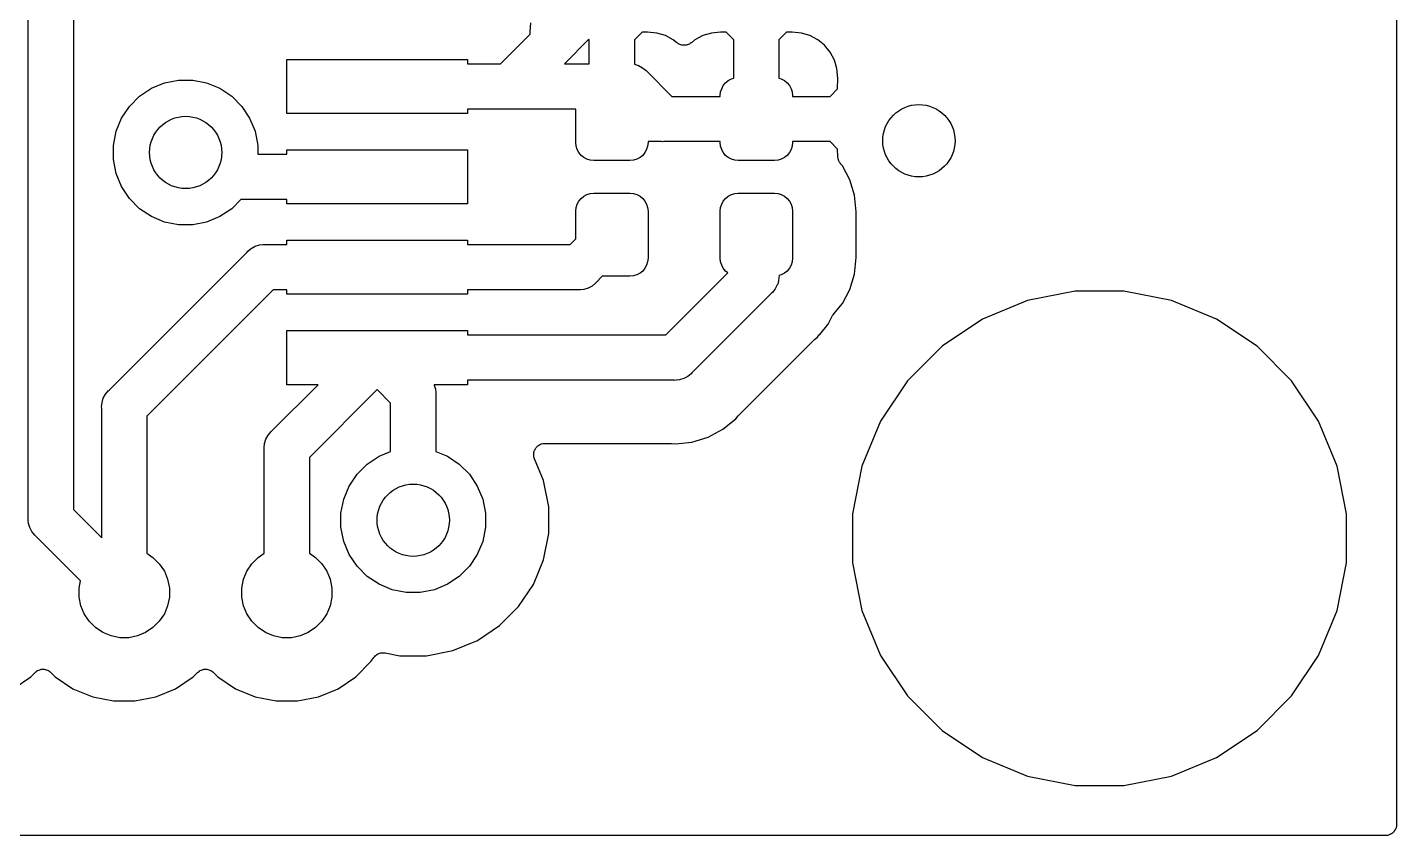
# Model space of a CAD drawing. Extents: x 165.4 to 194.6, y -135.1 to -105.7.
# Drawn here: x 187.06 to 194.65, y -135.15 to -130.67 of the extents above; entities that cross this region are included whole.
import ezdxf

# ---------------------------------------------------------------- set-up
doc = ezdxf.new("R2010")
doc.units = 0
doc.layers.add('BLACK', color=7, linetype='CONTINUOUS')

msp = doc.modelspace()

# ---------------------------------------------------------------- linework, layer by layer
at = {"layer": 'BLACK', "linetype": 'CONTINUOUS'}
for p, q in [((194.645, -111.783), (194.645, -135.083)), ((187.068, -133.387), (187.068, -126.603)), ((187.318, -126.649), (187.318, -133.341)), ((189.847, -130.696), (189.852, -130.647)), ((189.847, -130.702), (189.847, -130.696)), ((189.847, -130.708), (189.847, -130.702)), ((190.467, -130.699), (190.425, -130.742)), ((190.498, -130.699), (190.467, -130.699)), ((190.549, -130.704), (190.498, -130.699)), ((190.596, -130.718), (190.549, -130.704)), ((190.851, -130.704), (190.804, -130.718)), ((190.902, -130.699), (190.851, -130.704)), ((190.933, -130.699), (190.902, -130.699)), ((190.975, -130.742), (190.933, -130.699)), ((191.267, -130.699), (191.225, -130.742)), ((191.298, -130.699), (191.267, -130.699)), ((191.349, -130.704), (191.298, -130.699)), ((191.396, -130.718), (191.349, -130.704)), ((189.683, -130.875), (189.848, -130.711)), ((189.848, -130.711), (189.847, -130.708)), ((189.847, -130.708), (189.847, -130.708)), ((189.847, -130.708), (189.847, -130.708)), ((190.173, -130.739), (190.037, -130.875)), ((190.175, -130.742), (190.173, -130.739)), ((190.175, -130.875), (190.175, -130.742)), ((190.425, -130.742), (190.425, -130.877)), ((190.64, -130.741), (190.596, -130.718)), ((190.66, -130.758), (190.64, -130.741)), ((190.665, -130.761), (190.66, -130.758)), ((190.67, -130.765), (190.665, -130.761)), ((190.676, -130.767), (190.67, -130.765)), ((190.67, -130.765), (190.67, -130.765)), ((190.67, -130.765), (190.67, -130.765)), ((190.681, -130.77), (190.676, -130.767)), ((190.682, -130.77), (190.681, -130.77)), ((190.687, -130.771), (190.682, -130.77)), ((190.682, -130.77), (190.682, -130.77)), ((190.693, -130.772), (190.687, -130.771)), ((190.694, -130.772), (190.693, -130.772)), ((190.693, -130.772), (190.693, -130.772)), ((190.7, -130.772), (190.694, -130.772)), ((190.705, -130.772), (190.7, -130.772)), ((190.706, -130.772), (190.705, -130.772)), ((190.712, -130.771), (190.706, -130.772)), ((190.706, -130.772), (190.706, -130.772)), ((190.717, -130.77), (190.712, -130.771)), ((190.718, -130.77), (190.717, -130.77)), ((190.723, -130.768), (190.718, -130.77)), ((190.718, -130.77), (190.718, -130.77)), ((190.729, -130.765), (190.723, -130.768)), ((190.734, -130.762), (190.729, -130.765)), ((190.729, -130.765), (190.729, -130.765)), ((190.729, -130.765), (190.729, -130.765)), ((190.739, -130.759), (190.734, -130.762)), ((190.74, -130.758), (190.739, -130.758)), ((190.739, -130.758), (190.739, -130.758)), ((190.739, -130.758), (190.739, -130.758)), ((190.739, -130.758), (190.739, -130.759)), ((190.76, -130.741), (190.74, -130.758)), ((190.804, -130.718), (190.76, -130.741)), ((190.975, -130.954), (190.975, -130.742)), ((191.225, -130.742), (191.225, -130.954)), ((191.44, -130.741), (191.396, -130.718)), ((191.478, -130.772), (191.44, -130.741)), ((191.509, -130.81), (191.478, -130.772)), ((188.5, -131.15), (188.5, -130.85)), ((188.5, -130.85), (189.5, -130.85)), ((189.5, -130.85), (189.5, -130.875)), ((191.532, -130.854), (191.509, -130.81)), ((191.546, -130.901), (191.532, -130.854)), ((189.5, -130.875), (189.683, -130.875)), ((190.037, -130.875), (190.175, -130.875)), ((190.425, -130.877), (190.448, -130.884)), ((190.448, -130.884), (190.47, -130.896)), ((190.47, -130.896), (190.489, -130.911)), ((190.489, -130.911), (190.493, -130.916)), ((190.493, -130.916), (190.632, -131.055)), ((191.551, -130.953), (191.546, -130.901)), ((187.75, -131.01), (187.823, -130.98)), ((187.823, -130.98), (187.9, -130.965)), ((187.9, -130.965), (187.979, -130.965)), ((187.979, -130.965), (188.056, -130.98)), ((188.056, -130.98), (188.129, -131.01)), ((190.908, -131.012), (190.917, -130.994)), ((190.917, -130.994), (190.929, -130.979)), ((190.929, -130.979), (190.944, -130.967)), ((190.944, -130.967), (190.962, -130.958)), ((190.962, -130.958), (190.975, -130.954)), ((191.225, -130.954), (191.238, -130.958)), ((191.238, -130.958), (191.256, -130.967)), ((191.256, -130.967), (191.271, -130.979)), ((191.271, -130.979), (191.283, -130.994)), ((191.283, -130.994), (191.292, -131.012)), ((191.55, -131.013), (191.551, -130.953)), ((187.629, -131.11), (187.685, -131.054)), ((187.685, -131.054), (187.75, -131.01)), ((188.129, -131.01), (188.195, -131.054)), ((188.195, -131.054), (188.251, -131.11)), ((190.632, -131.055), (190.9, -131.055)), ((190.9, -131.05), (190.902, -131.03)), ((190.9, -131.055), (190.9, -131.05)), ((190.902, -131.03), (190.908, -131.012)), ((191.292, -131.012), (191.298, -131.03)), ((191.298, -131.03), (191.3, -131.05)), ((191.3, -131.05), (191.3, -131.055)), ((191.3, -131.055), (191.508, -131.055)), ((191.508, -131.055), (191.55, -131.013)), ((187.585, -131.175), (187.629, -131.11)), ((188.251, -131.11), (188.294, -131.175)), ((189.5, -131.15), (188.5, -131.15)), ((189.729, -131.125), (189.5, -131.125)), ((189.5, -131.125), (189.5, -131.15)), ((189.735, -131.126), (189.729, -131.125)), ((189.741, -131.125), (189.735, -131.126)), ((190.1, -131.125), (189.741, -131.125)), ((190.1, -131.31), (190.1, -131.125)), ((187.555, -131.248), (187.585, -131.175)), ((188.294, -131.175), (188.324, -131.248)), ((187.54, -131.326), (187.555, -131.248)), ((188.324, -131.248), (188.34, -131.326)), ((190.102, -131.33), (190.1, -131.31)), ((190.5, -131.31), (190.498, -131.33)), ((190.574, -131.305), (190.5, -131.305)), ((190.5, -131.305), (190.5, -131.31)), ((190.58, -131.306), (190.574, -131.305)), ((190.586, -131.305), (190.58, -131.306)), ((190.9, -131.305), (190.586, -131.305)), ((190.9, -131.31), (190.9, -131.305)), ((190.902, -131.33), (190.9, -131.31)), ((191.3, -131.31), (191.298, -131.33)), ((191.508, -131.305), (191.3, -131.305)), ((191.3, -131.305), (191.3, -131.31)), ((191.55, -131.347), (191.508, -131.305)), ((187.54, -131.404), (187.54, -131.326)), ((188.34, -131.326), (188.34, -131.375)), ((188.34, -131.375), (188.5, -131.375)), ((188.5, -131.375), (188.5, -131.35)), ((188.5, -131.35), (189.5, -131.35)), ((189.5, -131.35), (189.5, -131.65)), ((190.108, -131.348), (190.102, -131.33)), ((190.117, -131.366), (190.108, -131.348)), ((190.129, -131.381), (190.117, -131.366)), ((190.144, -131.393), (190.129, -131.381)), ((190.471, -131.381), (190.456, -131.393)), ((190.483, -131.366), (190.471, -131.381)), ((190.492, -131.348), (190.483, -131.366)), ((190.498, -131.33), (190.492, -131.348)), ((190.908, -131.348), (190.902, -131.33)), ((190.917, -131.366), (190.908, -131.348)), ((190.929, -131.381), (190.917, -131.366)), ((190.944, -131.393), (190.929, -131.381)), ((191.271, -131.381), (191.256, -131.393)), ((191.283, -131.366), (191.271, -131.381)), ((191.292, -131.348), (191.283, -131.366)), ((191.298, -131.33), (191.292, -131.348)), ((191.551, -131.388), (191.55, -131.347)), ((187.555, -131.482), (187.54, -131.404)), ((190.162, -131.402), (190.144, -131.393)), ((190.18, -131.408), (190.162, -131.402)), ((190.2, -131.41), (190.18, -131.408)), ((190.4, -131.41), (190.2, -131.41)), ((190.42, -131.408), (190.4, -131.41)), ((190.438, -131.402), (190.42, -131.408)), ((190.456, -131.393), (190.438, -131.402)), ((190.962, -131.402), (190.944, -131.393)), ((190.98, -131.408), (190.962, -131.402)), ((191, -131.41), (190.98, -131.408)), ((191.2, -131.41), (191, -131.41)), ((191.22, -131.408), (191.2, -131.41)), ((191.238, -131.402), (191.22, -131.408)), ((191.256, -131.393), (191.238, -131.402)), ((191.551, -131.39), (191.551, -131.388)), ((191.551, -131.392), (191.551, -131.39)), ((191.552, -131.396), (191.551, -131.392)), ((191.553, -131.4), (191.552, -131.396)), ((191.553, -131.402), (191.553, -131.4)), ((191.554, -131.404), (191.553, -131.402)), ((191.555, -131.408), (191.554, -131.404)), ((191.556, -131.412), (191.555, -131.408)), ((191.557, -131.414), (191.556, -131.412)), ((191.558, -131.416), (191.557, -131.414)), ((191.56, -131.419), (191.558, -131.416)), ((191.562, -131.422), (191.56, -131.419)), ((191.564, -131.424), (191.562, -131.422)), ((191.565, -131.426), (191.564, -131.424)), ((191.565, -131.427), (191.565, -131.426)), ((191.576, -131.439), (191.565, -131.427)), ((191.617, -131.517), (191.576, -131.439)), ((187.585, -131.554), (187.555, -131.482)), ((191.643, -131.602), (191.617, -131.517)), ((187.629, -131.62), (187.585, -131.554)), ((190.129, -131.619), (190.144, -131.607)), ((190.144, -131.607), (190.162, -131.598)), ((190.162, -131.598), (190.18, -131.592)), ((190.18, -131.592), (190.2, -131.59)), ((190.2, -131.59), (190.4, -131.59)), ((190.4, -131.59), (190.42, -131.592)), ((190.42, -131.592), (190.438, -131.598)), ((190.438, -131.598), (190.456, -131.607)), ((190.456, -131.607), (190.471, -131.619)), ((190.929, -131.619), (190.944, -131.607)), ((190.944, -131.607), (190.962, -131.598)), ((190.962, -131.598), (190.98, -131.592)), ((190.98, -131.592), (191, -131.59)), ((191, -131.59), (191.2, -131.59)), ((191.2, -131.59), (191.22, -131.592)), ((191.22, -131.592), (191.238, -131.598)), ((191.238, -131.598), (191.256, -131.607)), ((191.256, -131.607), (191.271, -131.619)), ((191.652, -131.693), (191.643, -131.602)), ((187.685, -131.676), (187.629, -131.62)), ((187.75, -131.719), (187.685, -131.676)), ((188.195, -131.676), (188.129, -131.719)), ((188.245, -131.625), (188.195, -131.676)), ((188.5, -131.625), (188.245, -131.625)), ((188.5, -131.65), (188.5, -131.625)), ((189.5, -131.65), (188.5, -131.65)), ((190.1, -131.69), (190.102, -131.67)), ((190.1, -131.843), (190.1, -131.69)), ((190.102, -131.67), (190.108, -131.652)), ((190.108, -131.652), (190.117, -131.634)), ((190.117, -131.634), (190.129, -131.619)), ((190.471, -131.619), (190.483, -131.634)), ((190.483, -131.634), (190.492, -131.652)), ((190.492, -131.652), (190.498, -131.67)), ((190.498, -131.67), (190.5, -131.69)), ((190.5, -131.69), (190.5, -131.95)), ((190.9, -131.69), (190.902, -131.67)), ((190.9, -131.95), (190.9, -131.69)), ((190.902, -131.67), (190.908, -131.652)), ((190.908, -131.652), (190.917, -131.634)), ((190.917, -131.634), (190.929, -131.619)), ((191.271, -131.619), (191.283, -131.634)), ((191.283, -131.634), (191.292, -131.652)), ((191.292, -131.652), (191.298, -131.67)), ((191.298, -131.67), (191.3, -131.69)), ((191.3, -131.69), (191.3, -131.95)), ((187.823, -131.75), (187.75, -131.719)), ((187.9, -131.765), (187.823, -131.75)), ((187.979, -131.765), (187.9, -131.765)), ((188.056, -131.75), (187.979, -131.765)), ((188.129, -131.719), (188.056, -131.75)), ((191.652, -131.947), (191.652, -131.693)), ((187.516, -132.68), (188.28, -131.916)), ((188.28, -131.916), (188.284, -131.911)), ((188.284, -131.911), (188.295, -131.902)), ((188.295, -131.902), (188.303, -131.896)), ((188.303, -131.896), (188.325, -131.884)), ((188.325, -131.884), (188.349, -131.877)), ((188.349, -131.877), (188.367, -131.875)), ((188.367, -131.875), (188.373, -131.874)), ((188.367, -131.875), (188.367, -131.875)), ((188.373, -131.874), (188.379, -131.875)), ((188.379, -131.875), (188.5, -131.875)), ((188.5, -131.875), (188.5, -131.85)), ((188.5, -131.85), (189.5, -131.85)), ((189.5, -131.85), (189.5, -131.875)), ((189.5, -131.875), (190.068, -131.875)), ((190.068, -131.875), (190.1, -131.843)), ((190.492, -131.988), (190.483, -132.006)), ((190.498, -131.97), (190.492, -131.988)), ((190.5, -131.95), (190.498, -131.97)), ((190.902, -131.97), (190.9, -131.95)), ((190.908, -131.988), (190.902, -131.97)), ((190.917, -132.006), (190.908, -131.988)), ((191.292, -131.988), (191.283, -132.006)), ((191.298, -131.97), (191.292, -131.988)), ((191.3, -131.95), (191.298, -131.97)), ((191.643, -132.038), (191.652, -131.947)), ((190.247, -132.05), (190.213, -132.084)), ((190.4, -132.05), (190.247, -132.05)), ((190.42, -132.048), (190.4, -132.05)), ((190.438, -132.042), (190.42, -132.048)), ((190.456, -132.033), (190.438, -132.042)), ((190.471, -132.021), (190.456, -132.033)), ((190.483, -132.006), (190.471, -132.021)), ((190.598, -132.375), (190.942, -132.031)), ((190.929, -132.021), (190.917, -132.006)), ((190.942, -132.031), (190.929, -132.021)), ((191.225, -132.056), (191.223, -132.075)), ((191.238, -132.042), (191.225, -132.046)), ((191.225, -132.046), (191.226, -132.05)), ((191.226, -132.05), (191.225, -132.056)), ((191.225, -132.056), (191.225, -132.056)), ((191.256, -132.033), (191.238, -132.042)), ((191.271, -132.021), (191.256, -132.033)), ((191.283, -132.006), (191.271, -132.021)), ((191.617, -132.123), (191.643, -132.038)), ((188.425, -132.125), (187.725, -132.825)), ((188.5, -132.125), (188.425, -132.125)), ((188.5, -132.15), (188.5, -132.125)), ((190.114, -132.125), (189.5, -132.125)), ((189.5, -132.125), (189.5, -132.15)), ((190.12, -132.126), (190.114, -132.125)), ((190.126, -132.125), (190.12, -132.126)), ((190.145, -132.123), (190.126, -132.125)), ((190.126, -132.125), (190.126, -132.125)), ((190.168, -132.116), (190.145, -132.123)), ((190.19, -132.104), (190.168, -132.116)), ((190.209, -132.089), (190.19, -132.104)), ((190.213, -132.084), (190.209, -132.089)), ((191.184, -132.143), (190.743, -132.584)), ((191.189, -132.139), (191.184, -132.143)), ((191.193, -132.134), (191.189, -132.139)), ((191.204, -132.12), (191.193, -132.134)), ((191.193, -132.134), (191.193, -132.134)), ((191.216, -132.098), (191.204, -132.12)), ((191.218, -132.093), (191.216, -132.098)), ((191.223, -132.075), (191.218, -132.093)), ((191.576, -132.201), (191.617, -132.123)), ((192.865, -132.132), (192.601, -132.184)), ((193.135, -132.132), (192.865, -132.132)), ((193.399, -132.184), (193.135, -132.132)), ((189.5, -132.15), (188.5, -132.15)), ((191.529, -132.258), (191.576, -132.201)), ((192.601, -132.184), (192.352, -132.288)), ((193.648, -132.288), (193.399, -132.184)), ((191.497, -132.315), (191.522, -132.268)), ((191.522, -132.267), (191.526, -132.263)), ((191.522, -132.268), (191.522, -132.267)), ((191.522, -132.268), (191.522, -132.268)), ((191.522, -132.268), (191.522, -132.268)), ((191.522, -132.268), (191.522, -132.268)), ((191.526, -132.263), (191.529, -132.258)), ((192.352, -132.288), (192.128, -132.437)), ((193.872, -132.437), (193.648, -132.288)), ((188.5, -132.65), (188.5, -132.35)), ((188.5, -132.35), (189.5, -132.35)), ((189.5, -132.35), (189.5, -132.375)), ((191.438, -132.387), (191.45, -132.372)), ((191.45, -132.372), (191.451, -132.372)), ((191.451, -132.372), (191.497, -132.315)), ((189.5, -132.375), (190.598, -132.375)), ((191.005, -132.817), (191.417, -132.405)), ((191.417, -132.405), (191.418, -132.404)), ((191.418, -132.404), (191.42, -132.402)), ((191.42, -132.402), (191.422, -132.4)), ((191.422, -132.4), (191.438, -132.387)), ((192.128, -132.437), (191.937, -132.628)), ((194.063, -132.628), (193.872, -132.437)), ((190.739, -132.589), (190.72, -132.604)), ((190.743, -132.584), (190.739, -132.589)), ((188.416, -132.907), (188.673, -132.65)), ((188.673, -132.65), (188.5, -132.65)), ((189.5, -132.65), (189.315, -132.65)), ((189.315, -132.65), (189.316, -132.652)), ((189.316, -132.652), (189.323, -132.675)), ((189.323, -132.675), (189.325, -132.694)), ((190.644, -132.625), (189.5, -132.625)), ((189.5, -132.625), (189.5, -132.65)), ((190.65, -132.626), (190.644, -132.625)), ((190.656, -132.625), (190.65, -132.626)), ((190.675, -132.623), (190.656, -132.625)), ((190.656, -132.625), (190.656, -132.625)), ((190.698, -132.616), (190.675, -132.623)), ((190.72, -132.604), (190.698, -132.616)), ((191.937, -132.628), (191.788, -132.852)), ((194.212, -132.852), (194.063, -132.628)), ((187.474, -132.773), (187.477, -132.749)), ((187.477, -132.749), (187.484, -132.725)), ((187.484, -132.725), (187.496, -132.703)), ((187.496, -132.703), (187.507, -132.689)), ((187.507, -132.689), (187.511, -132.684)), ((187.507, -132.689), (187.507, -132.689)), ((187.511, -132.684), (187.516, -132.68)), ((189, -132.677), (188.625, -133.052)), ((189.075, -132.752), (189, -132.677)), ((189.075, -133.019), (189.075, -132.752)), ((189.325, -132.694), (189.325, -132.694)), ((189.325, -132.694), (189.326, -132.7)), ((189.326, -132.7), (189.325, -132.706)), ((189.325, -132.706), (189.325, -133.019)), ((187.475, -132.779), (187.474, -132.773)), ((187.475, -133.498), (187.475, -132.779)), ((187.725, -132.825), (187.725, -133.583)), ((190.987, -132.838), (191, -132.822)), ((191, -132.822), (191.001, -132.821)), ((191.001, -132.821), (191.003, -132.819)), ((191.003, -132.819), (191.005, -132.817)), ((190.833, -132.941), (190.915, -132.897)), ((190.915, -132.897), (190.987, -132.838)), ((191.788, -132.852), (191.684, -133.101)), ((194.316, -133.101), (194.212, -132.852)), ((188.374, -133), (188.377, -132.975)), ((188.377, -132.975), (188.384, -132.952)), ((188.384, -132.952), (188.396, -132.93)), ((188.396, -132.93), (188.407, -132.916)), ((188.407, -132.916), (188.411, -132.911)), ((188.407, -132.916), (188.407, -132.916)), ((188.411, -132.911), (188.416, -132.907)), ((189.906, -132.98), (189.911, -132.978)), ((189.911, -132.978), (189.917, -132.976)), ((189.917, -132.976), (189.917, -132.976)), ((189.917, -132.976), (189.917, -132.976)), ((189.917, -132.976), (189.923, -132.976)), ((189.923, -132.976), (189.929, -132.975)), ((189.929, -132.975), (190.624, -132.975)), ((190.624, -132.975), (190.624, -132.975)), ((190.624, -132.975), (190.627, -132.975)), ((190.627, -132.975), (190.63, -132.975)), ((190.63, -132.975), (190.65, -132.977)), ((190.65, -132.977), (190.67, -132.975)), ((190.67, -132.975), (190.743, -132.968)), ((190.67, -132.975), (190.67, -132.975)), ((190.743, -132.968), (190.833, -132.941)), ((188.375, -133.006), (188.374, -133)), ((188.375, -133.583), (188.375, -133.006)), ((188.625, -133.052), (188.625, -133.583)), ((188.945, -133.089), (189.011, -133.046)), ((189.011, -133.046), (189.075, -133.019)), ((189.325, -133.019), (189.389, -133.046)), ((189.389, -133.046), (189.455, -133.089)), ((189.867, -133.031), (189.868, -133.025)), ((189.867, -133.037), (189.867, -133.031)), ((189.867, -133.043), (189.867, -133.037)), ((189.867, -133.037), (189.867, -133.037)), ((189.867, -133.037), (189.867, -133.037)), ((189.868, -133.049), (189.867, -133.043)), ((189.868, -133.025), (189.87, -133.019)), ((189.868, -133.025), (189.868, -133.025)), ((189.868, -133.025), (189.868, -133.025)), ((189.87, -133.055), (189.868, -133.049)), ((189.868, -133.049), (189.868, -133.049)), ((189.868, -133.049), (189.868, -133.049)), ((189.87, -133.019), (189.872, -133.013)), ((189.871, -133.061), (189.87, -133.055)), ((189.872, -133.013), (189.875, -133.008)), ((189.872, -133.013), (189.872, -133.013)), ((189.872, -133.013), (189.872, -133.013)), ((189.875, -133.008), (189.877, -133.003)), ((189.877, -133.003), (189.878, -133.002)), ((189.878, -133.002), (189.881, -132.998)), ((189.878, -133.002), (189.878, -133.002)), ((189.881, -132.998), (189.885, -132.993)), ((189.885, -132.993), (189.89, -132.989)), ((189.885, -132.993), (189.885, -132.993)), ((189.885, -132.993), (189.885, -132.993)), ((189.89, -132.989), (189.895, -132.985)), ((189.895, -132.985), (189.9, -132.983)), ((189.895, -132.985), (189.895, -132.985)), ((189.895, -132.985), (189.895, -132.985)), ((189.9, -132.983), (189.905, -132.98)), ((189.905, -132.98), (189.906, -132.98)), ((189.906, -132.98), (189.906, -132.98)), ((188.889, -133.145), (188.945, -133.089)), ((189.455, -133.089), (189.511, -133.145)), ((189.872, -133.061), (189.871, -133.061)), ((189.871, -133.061), (189.871, -133.061)), ((189.871, -133.061), (189.871, -133.061)), ((189.871, -133.061), (189.871, -133.061)), ((189.921, -133.181), (189.872, -133.061)), ((191.684, -133.101), (191.632, -133.365)), ((194.368, -133.365), (194.316, -133.101)), ((188.846, -133.211), (188.889, -133.145)), ((189.511, -133.145), (189.554, -133.211)), ((189.95, -133.326), (189.921, -133.181)), ((188.815, -133.283), (188.846, -133.211)), ((189.554, -133.211), (189.585, -133.283)), ((187.318, -133.341), (187.475, -133.498)), ((188.8, -133.361), (188.815, -133.283)), ((189.585, -133.283), (189.6, -133.361)), ((189.95, -133.474), (189.95, -133.326)), ((187.068, -133.393), (187.068, -133.387)), ((187.068, -133.399), (187.068, -133.393)), ((187.07, -133.418), (187.068, -133.399)), ((187.068, -133.399), (187.068, -133.399)), ((187.077, -133.441), (187.07, -133.418)), ((188.8, -133.439), (188.8, -133.361)), ((189.6, -133.361), (189.6, -133.439)), ((191.632, -133.365), (191.632, -133.635)), ((194.368, -133.635), (194.368, -133.365)), ((187.089, -133.463), (187.077, -133.441)), ((187.104, -133.482), (187.089, -133.463)), ((187.109, -133.486), (187.104, -133.482)), ((187.358, -133.735), (187.109, -133.486)), ((188.815, -133.517), (188.8, -133.439)), ((189.6, -133.439), (189.585, -133.517)), ((189.921, -133.619), (189.95, -133.474)), ((187.725, -133.583), (187.759, -133.606)), ((188.341, -133.606), (188.375, -133.583)), ((188.625, -133.583), (188.659, -133.606)), ((188.846, -133.589), (188.815, -133.517)), ((189.585, -133.517), (189.554, -133.589)), ((187.759, -133.606), (187.794, -133.641)), ((187.794, -133.641), (187.822, -133.682)), ((188.278, -133.682), (188.306, -133.641)), ((188.306, -133.641), (188.341, -133.606)), ((188.659, -133.606), (188.694, -133.641)), ((188.694, -133.641), (188.722, -133.682)), ((188.889, -133.655), (188.846, -133.589)), ((188.945, -133.711), (188.889, -133.655)), ((189.511, -133.655), (189.455, -133.711)), ((189.554, -133.589), (189.511, -133.655)), ((189.865, -133.755), (189.921, -133.619)), ((191.632, -133.635), (191.684, -133.899)), ((194.316, -133.899), (194.368, -133.635)), ((187.35, -133.775), (187.358, -133.735)), ((187.822, -133.682), (187.84, -133.727)), ((187.84, -133.727), (187.85, -133.775)), ((188.25, -133.775), (188.26, -133.727)), ((188.26, -133.727), (188.278, -133.682)), ((188.722, -133.682), (188.74, -133.727)), ((188.74, -133.727), (188.75, -133.775)), ((189.011, -133.754), (188.945, -133.711)), ((189.455, -133.711), (189.389, -133.754)), ((187.35, -133.825), (187.35, -133.775)), ((187.85, -133.775), (187.85, -133.825)), ((188.25, -133.825), (188.25, -133.775)), ((188.75, -133.775), (188.75, -133.825)), ((189.083, -133.785), (189.011, -133.754)), ((189.161, -133.8), (189.083, -133.785)), ((189.239, -133.8), (189.161, -133.8)), ((189.317, -133.785), (189.239, -133.8)), ((189.389, -133.754), (189.317, -133.785)), ((189.783, -133.878), (189.865, -133.755)), ((187.36, -133.873), (187.35, -133.825)), ((187.378, -133.918), (187.36, -133.873)), ((187.84, -133.873), (187.822, -133.918)), ((187.85, -133.825), (187.84, -133.873)), ((188.26, -133.873), (188.25, -133.825)), ((188.278, -133.918), (188.26, -133.873)), ((188.74, -133.873), (188.722, -133.918)), ((188.75, -133.825), (188.74, -133.873)), ((189.678, -133.983), (189.783, -133.878)), ((187.406, -133.959), (187.378, -133.918)), ((187.441, -133.994), (187.406, -133.959)), ((187.794, -133.959), (187.759, -133.994)), ((187.822, -133.918), (187.794, -133.959)), ((188.306, -133.959), (188.278, -133.918)), ((188.341, -133.994), (188.306, -133.959)), ((188.694, -133.959), (188.659, -133.994)), ((188.722, -133.918), (188.694, -133.959)), ((191.684, -133.899), (191.788, -134.148)), ((194.212, -134.148), (194.316, -133.899)), ((187.482, -134.022), (187.441, -133.994)), ((187.527, -134.04), (187.482, -134.022)), ((187.575, -134.05), (187.527, -134.04)), ((187.673, -134.04), (187.625, -134.05)), ((187.718, -134.022), (187.673, -134.04)), ((187.759, -133.994), (187.718, -134.022)), ((188.382, -134.022), (188.341, -133.994)), ((188.427, -134.04), (188.382, -134.022)), ((188.475, -134.05), (188.427, -134.04)), ((188.573, -134.04), (188.525, -134.05)), ((188.618, -134.022), (188.573, -134.04)), ((188.659, -133.994), (188.618, -134.022)), ((189.555, -134.065), (189.678, -133.983)), ((187.625, -134.05), (187.575, -134.05)), ((188.525, -134.05), (188.475, -134.05)), ((189.419, -134.121), (189.555, -134.065)), ((188.882, -134.266), (188.966, -134.182)), ((188.966, -134.182), (188.981, -134.16)), ((188.981, -134.16), (188.985, -134.155)), ((188.981, -134.16), (188.981, -134.16)), ((188.981, -134.16), (188.981, -134.16)), ((188.981, -134.16), (188.981, -134.16)), ((188.981, -134.16), (188.981, -134.16)), ((188.985, -134.155), (188.989, -134.151)), ((188.989, -134.15), (188.994, -134.147)), ((188.989, -134.151), (188.989, -134.15)), ((188.989, -134.151), (188.989, -134.151)), ((188.994, -134.147), (188.998, -134.143)), ((188.998, -134.143), (188.998, -134.143)), ((188.998, -134.143), (188.999, -134.143)), ((188.999, -134.143), (189.004, -134.14)), ((189.004, -134.14), (189.009, -134.137)), ((189.009, -134.137), (189.015, -134.135)), ((189.009, -134.137), (189.009, -134.137)), ((189.009, -134.137), (189.009, -134.137)), ((189.015, -134.135), (189.021, -134.134)), ((189.021, -134.134), (189.027, -134.133)), ((189.021, -134.134), (189.021, -134.134)), ((189.021, -134.134), (189.021, -134.134)), ((189.027, -134.133), (189.033, -134.133)), ((189.033, -134.133), (189.033, -134.133)), ((189.033, -134.133), (189.033, -134.133)), ((189.033, -134.133), (189.039, -134.133)), ((189.039, -134.133), (189.045, -134.134)), ((189.045, -134.134), (189.126, -134.15)), ((189.126, -134.15), (189.274, -134.15)), ((189.274, -134.15), (189.419, -134.121)), ((191.788, -134.148), (191.937, -134.372)), ((194.063, -134.372), (194.212, -134.148)), ((186.984, -134.332), (187.082, -134.266)), ((187.082, -134.266), (187.106, -134.243)), ((187.106, -134.242), (187.111, -134.238)), ((187.106, -134.243), (187.106, -134.242)), ((187.106, -134.242), (187.106, -134.242)), ((187.106, -134.242), (187.106, -134.242)), ((187.106, -134.242), (187.106, -134.242)), ((187.111, -134.238), (187.116, -134.235)), ((187.116, -134.234), (187.121, -134.232)), ((187.116, -134.235), (187.116, -134.234)), ((187.116, -134.235), (187.116, -134.235)), ((187.121, -134.232), (187.126, -134.229)), ((187.126, -134.229), (187.127, -134.229)), ((187.127, -134.229), (187.132, -134.227)), ((187.127, -134.229), (187.127, -134.229)), ((187.132, -134.227), (187.138, -134.226)), ((187.138, -134.226), (187.139, -134.225)), ((187.138, -134.226), (187.138, -134.226)), ((187.139, -134.225), (187.144, -134.225)), ((187.144, -134.225), (187.15, -134.224)), ((187.15, -134.224), (187.15, -134.224)), ((187.15, -134.224), (187.151, -134.224)), ((187.151, -134.224), (187.157, -134.225)), ((187.157, -134.225), (187.162, -134.226)), ((187.162, -134.226), (187.163, -134.226)), ((187.163, -134.226), (187.163, -134.226)), ((187.163, -134.226), (187.168, -134.228)), ((187.168, -134.228), (187.174, -134.229)), ((187.174, -134.229), (187.174, -134.229)), ((187.174, -134.229), (187.174, -134.229)), ((187.174, -134.229), (187.18, -134.232)), ((187.18, -134.232), (187.185, -134.235)), ((187.185, -134.235), (187.185, -134.235)), ((187.185, -134.235), (187.185, -134.235)), ((187.185, -134.235), (187.19, -134.239)), ((187.19, -134.239), (187.194, -134.243)), ((187.194, -134.243), (187.218, -134.266)), ((187.218, -134.266), (187.316, -134.332)), ((187.884, -134.332), (187.982, -134.266)), ((187.982, -134.266), (188.006, -134.243)), ((188.006, -134.242), (188.011, -134.238)), ((188.006, -134.243), (188.006, -134.242)), ((188.006, -134.242), (188.006, -134.242)), ((188.006, -134.242), (188.006, -134.242)), ((188.006, -134.242), (188.006, -134.242)), ((188.011, -134.238), (188.016, -134.235)), ((188.016, -134.234), (188.021, -134.232)), ((188.016, -134.235), (188.016, -134.234)), ((188.016, -134.235), (188.016, -134.235)), ((188.021, -134.232), (188.026, -134.229)), ((188.026, -134.229), (188.027, -134.229)), ((188.027, -134.229), (188.032, -134.227)), ((188.027, -134.229), (188.027, -134.229)), ((188.032, -134.227), (188.038, -134.226)), ((188.038, -134.226), (188.039, -134.225)), ((188.038, -134.226), (188.038, -134.226)), ((188.039, -134.225), (188.044, -134.225)), ((188.044, -134.225), (188.05, -134.224)), ((188.05, -134.224), (188.05, -134.224)), ((188.05, -134.224), (188.051, -134.224)), ((188.051, -134.224), (188.057, -134.225)), ((188.057, -134.225), (188.062, -134.226)), ((188.062, -134.226), (188.063, -134.226)), ((188.063, -134.226), (188.063, -134.226)), ((188.063, -134.226), (188.068, -134.228)), ((188.068, -134.228), (188.074, -134.229)), ((188.074, -134.229), (188.074, -134.229)), ((188.074, -134.229), (188.074, -134.229)), ((188.074, -134.229), (188.08, -134.232)), ((188.08, -134.232), (188.085, -134.235)), ((188.085, -134.235), (188.085, -134.235)), ((188.085, -134.235), (188.085, -134.235)), ((188.085, -134.235), (188.09, -134.239)), ((188.09, -134.239), (188.094, -134.243)), ((188.094, -134.243), (188.118, -134.266)), ((188.118, -134.266), (188.216, -134.332)), ((188.784, -134.332), (188.882, -134.266)), ((187.316, -134.332), (187.425, -134.377)), ((187.775, -134.377), (187.884, -134.332)), ((188.216, -134.332), (188.325, -134.377)), ((188.675, -134.377), (188.784, -134.332)), ((187.425, -134.377), (187.541, -134.4)), ((187.541, -134.4), (187.659, -134.4)), ((187.659, -134.4), (187.775, -134.377)), ((188.325, -134.377), (188.441, -134.4)), ((188.441, -134.4), (188.559, -134.4)), ((188.559, -134.4), (188.675, -134.377)), ((191.937, -134.372), (192.128, -134.563)), ((193.872, -134.563), (194.063, -134.372)), ((192.128, -134.563), (192.352, -134.712)), ((193.648, -134.712), (193.872, -134.563)), ((192.352, -134.712), (192.601, -134.816)), ((193.399, -134.816), (193.648, -134.712)), ((192.601, -134.816), (192.865, -134.868)), ((192.865, -134.868), (193.135, -134.868)), ((193.135, -134.868), (193.399, -134.816)), ((194.642, -135.101), (194.64, -135.107)), ((194.644, -135.095), (194.642, -135.101)), ((194.645, -135.083), (194.644, -135.089)), ((194.644, -135.089), (194.644, -135.095)), ((194.644, -135.095), (194.644, -135.095)), ((194.644, -135.095), (194.644, -135.095)), ((194.645, -135.083), (194.645, -135.083)), ((194.645, -135.083), (194.645, -135.083)), ((194.645, -135.083), (194.645, -135.083)), ((194.645, -135.083), (194.645, -135.083)), ((194.582, -135.145), (165.417, -135.145)), ((194.588, -135.144), (194.582, -135.145)), ((194.594, -135.144), (194.588, -135.144)), ((194.595, -135.144), (194.594, -135.144)), ((194.594, -135.144), (194.594, -135.144)), ((194.6, -135.142), (194.595, -135.144)), ((194.606, -135.14), (194.6, -135.142)), ((194.612, -135.138), (194.606, -135.14)), ((194.606, -135.14), (194.606, -135.14)), ((194.606, -135.14), (194.606, -135.14)), ((194.617, -135.135), (194.612, -135.138)), ((194.622, -135.131), (194.617, -135.135)), ((194.617, -135.135), (194.617, -135.135)), ((194.617, -135.135), (194.617, -135.135)), ((194.626, -135.127), (194.622, -135.131)), ((194.627, -135.127), (194.626, -135.127)), ((194.626, -135.127), (194.626, -135.127)), ((194.63, -135.122), (194.627, -135.127)), ((194.634, -135.118), (194.63, -135.122)), ((194.637, -135.112), (194.634, -135.117)), ((194.634, -135.117), (194.634, -135.118)), ((194.634, -135.118), (194.634, -135.118)), ((194.64, -135.107), (194.637, -135.112)), ((194.64, -135.107), (194.64, -135.107)), ((194.64, -135.107), (194.64, -135.107))]:
    msp.add_line(p, q, dxfattribs=at)
at = {"layer": 'BLACK'}
for centre in [(192, -131.3), (187.94, -131.365), (189.2, -133.4)]:
    msp.add_circle(centre, 0.2, dxfattribs=at)

doc.saveas('drawing.dxf')
